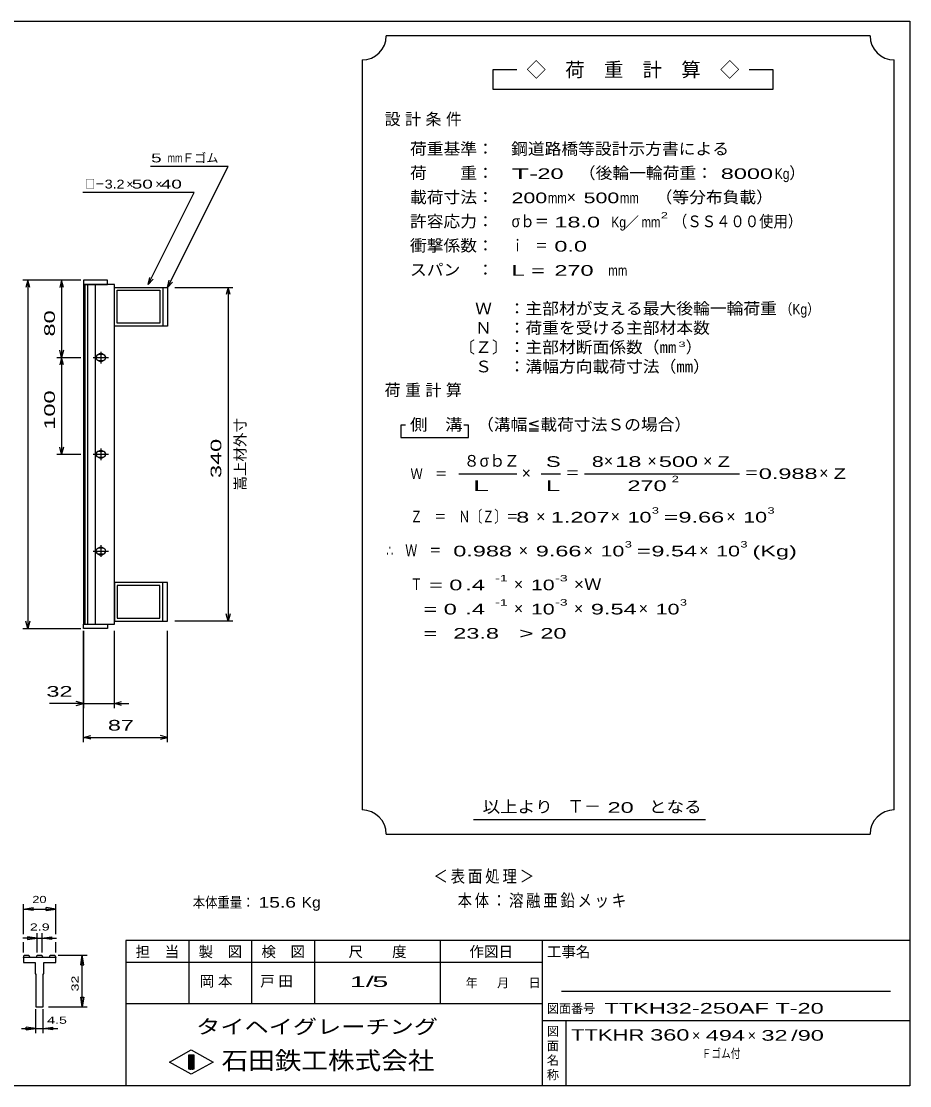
# Model space of a CAD drawing. Units: millimetres, scale not verified. Extents: x -910 to 866, y -641 to 527.
# Drawn here: x -53 to 866, y -573 to 527 of the extents above; entities that cross this region are included whole.
import ezdxf
from ezdxf.enums import TextEntityAlignment as Align

# ---------------------------------------------------------------- set-up
doc = ezdxf.new("R2010")
doc.units = ezdxf.units.MM
doc.header["$LTSCALE"] = 5
for name, color, linetype, lineweight in [('0_2', 150, 'Continuous', 25), ('16', 3, 'Continuous', 25), ('22', 2, 'Continuous', 25), ('32', 4, 'Continuous', 25)]:
    doc.layers.add(name, color=color, linetype=linetype, lineweight=lineweight)
doc.layers.add('49', color=2, linetype='Continuous')
doc.styles.add('ベクトル', font='')
doc.styles.get('ベクトル').set_extended_font_data('ベクトル')

msp = doc.modelspace()

# ---------------------------------------------------------------- linework, layer by layer
at = {"layer": '0_2'}
for p, q in [((-864.5, 526.75), (865.5, 526.75)), ((865.5, 526.75), (865.5, -573.25)), ((865.5, -423.25), (55.5, -423.25)), ((55.5, -423.25), (55.5, -573.25)), ((120.5, -423.25), (120.5, -488.25)), ((185.5, -488.25), (185.5, -423.25)), ((250.5, -423.25), (250.5, -488.25)), ((380.5, -488.25), (380.5, -423.25)), ((485.5, -423.25), (485.5, -573.25)), ((485.5, -445.75), (55.5, -445.75)), ((845.5, -475.75), (505.5, -475.75)), ((55.5, -488.25), (485.5, -488.25)), ((485.5, -505.75), (865.5, -505.75)), ((510.5, -573.25), (510.5, -505.75)), ((100.5, -548.75), (123, -536.25)), ((123, -536.25), (145.5, -548.75)), ((123, -561.25), (100.5, -548.75)), ((120.5, -541.25), (125.5, -541.25)), ((120.5, -556.25), (120.5, -541.25)), ((120.5, -541.25), (121.5, -541.25)), ((121.5, -541.25), (121.5, -556.25)), ((122.5, -556.25), (122.5, -541.25)), ((122.5, -541.25), (123.5, -541.25)), ((145.5, -548.75), (123, -561.25)), ((123.5, -541.25), (123.5, -556.25)), ((124.5, -556.25), (124.5, -541.25)), ((124.5, -541.25), (125.5, -541.25)), ((125.5, -541.25), (125.5, -556.25)), ((125.5, -541.25), (125.5, -556.25)), ((125.5, -556.25), (120.5, -556.25)), ((121.5, -556.25), (122.5, -556.25)), ((123.5, -556.25), (124.5, -556.25)), ((865.5, -573.25), (-864.5, -573.25))]:
    msp.add_line(p, q, dxfattribs=at)
at = {"layer": '16'}
for p, q in [((36.5, 259.25), (11.5, 259.25)), ((11.5, 259.25), (11.5, 254.75)), ((11.5, 254.75), (36.5, 254.75)), ((11.5, 254.75), (11.5, -96.25)), ((43.5, 254.75), (11.5, 254.75)), ((13, 254.75), (13, -96.25)), ((16, -96.25), (16, 254.75)), ((23.5, 254.75), (23.5, -96.25)), ((36.5, 254.75), (36.5, 259.25)), ((43.5, -96.25), (43.5, 254.75)), ((43.5, 251.75), (93.5, 251.75)), ((43.5, 211.75), (43.5, 251.75)), ((46.5, 248.75), (90.5, 248.75)), ((46.5, 214.75), (46.5, 248.75)), ((90.5, 248.75), (90.5, 214.75)), ((93.5, 251.75), (93.5, 211.75)), ((93.5, 251.75), (98.5, 251.75)), ((98.5, 251.75), (98.5, 211.75)), ((93.5, 211.75), (43.5, 211.75)), ((90.5, 214.75), (46.5, 214.75)), ((98.5, 211.75), (93.5, 211.75)), ((21.5, 179.25), (37.5, 179.25)), ((31.5, 182.25), (27.5, 182.25)), ((27.5, 176.25), (31.5, 176.25)), ((29.5, 185.25), (29.5, 173.25)), ((21.5, 79.25), (37.5, 79.25)), ((31.5, 82.25), (27.5, 82.25)), ((29.5, 85.25), (29.5, 73.25)), ((27.5, 76.25), (31.5, 76.25)), ((21.5, -20.75), (37.5, -20.75)), ((31.5, -17.75), (27.5, -17.75)), ((29.5, -14.75), (29.5, -26.75)), ((27.5, -23.75), (31.5, -23.75)), ((93.5, -53.25), (43.5, -53.25)), ((43.5, -53.25), (43.5, -93.25)), ((93.5, -93.25), (93.5, -53.25)), ((98.5, -53.25), (93.5, -53.25)), ((98.5, -93.25), (98.5, -53.25)), ((90.5, -56.25), (46.5, -56.25)), ((46.5, -56.25), (46.5, -90.25)), ((90.5, -90.25), (90.5, -56.25)), ((11.5, -96.25), (36.5, -96.25)), ((11.5, -100.75), (11.5, -96.25)), ((11.5, -96.25), (43.5, -96.25)), ((36.5, -96.25), (36.5, -100.75)), ((43.5, -93.25), (93.5, -93.25)), ((46.5, -90.25), (90.5, -90.25)), ((93.5, -93.25), (98.5, -93.25)), ((36.5, -100.75), (11.5, -100.75))]:
    msp.add_line(p, q, dxfattribs=at)
for centre, radius, start, end in [((27.5, 179.25), 3, 90, 270), ((29.5, 179.25), 4, 46.6, 133.4), ((29.5, 179.25), 4, 226.6, 313.4), ((31.5, 179.25), 3, 270, 90), ((27.5, 79.25), 3, 90, 270), ((29.5, 79.25), 4, 46.6, 133.4), ((31.5, 79.25), 3, 270, 90), ((29.5, 79.25), 4, 226.6, 313.4), ((27.5, -20.75), 3, 90, 270), ((29.5, -20.75), 4, 46.6, 133.4), ((31.5, -20.75), 3, 270, 90), ((29.5, -20.75), 4, 226.6, 313.4)]:
    msp.add_arc(centre, radius, start, end, dxfattribs=at)
at = {"layer": '22', "color": 4}
for p, q in [((824.5, 511.75), (324.5, 511.75)), ((299.5, 486.75), (299.5, -288.25)), ((849.5, -288.25), (849.5, 486.75)), ((459.5, 476.75), (434.5, 476.75)), ((434.5, 476.75), (434.5, 456.75)), ((724.5, 476.75), (699.5, 476.75)), ((724.5, 456.75), (724.5, 476.75)), ((434.5, 456.75), (724.5, 456.75)), ((161, 376.75), (81, 376.75)), ((98.5, 251.75), (161, 376.75)), ((126, 349.75), (11, 349.75)), ((78.5, 254.75), (126, 349.75)), ((9, 259.25), (-51, 259.25)), ((-46, 259.25), (-48, 251.75)), ((-44, 251.75), (-46, 259.25)), ((-46, 259.25), (-46, -100.75)), ((9, 259.25), (-16, 259.25)), ((-11, 259.25), (-13, 251.75)), ((-9, 251.75), (-11, 259.25)), ((-11, 259.25), (-11, 179.25)), ((78.5, 254.75), (80, 262.05)), ((78.5, 254.75), (83.5, 260.25)), ((98.5, 251.75), (100, 259.05)), ((98.5, 251.75), (103.5, 257.25)), ((106, 251.75), (166, 251.75)), ((161, 251.75), (159, 244.25)), ((163, 244.25), (161, 251.75)), ((161, 251.75), (161, -93.25)), ((-16, 179.25), (9, 179.25)), ((-11, 179.25), (-13, 186.75)), ((-11, 179.25), (-13, 171.75)), ((-9, 186.75), (-11, 179.25)), ((-9, 171.75), (-11, 179.25)), ((-11, 179.25), (-11, 79.25)), ((344.5, 109.25), (339.5, 109.25)), ((339.5, 109.25), (339.5, 96.75)), ((409.5, 109.25), (404.5, 109.25)), ((409.5, 96.75), (409.5, 109.25)), ((339.5, 96.75), (409.5, 96.75)), ((-16, 79.25), (9, 79.25)), ((-11, 79.25), (-13, 86.75)), ((-9, 86.75), (-11, 79.25)), ((399.5, 59.25), (459.5, 59.25)), ((484.5, 59.25), (504.5, 59.25)), ((529.5, 59.25), (689.5, 59.25)), ((161, -93.25), (159, -85.75)), ((163, -85.75), (161, -93.25)), ((-46, -100.75), (-48, -93.25)), ((-44, -93.25), (-46, -100.75)), ((166, -93.25), (106, -93.25)), ((-51, -100.75), (9, -100.75)), ((11.5, -103.25), (11.5, -183.25)), ((11.5, -218.25), (11.5, -103.25)), ((43.5, -183.25), (43.5, -103.25)), ((98.5, -218.25), (98.5, -103.25)), ((11.5, -178.25), (-23.5, -178.25)), ((11.5, -178.25), (4, -176.25)), ((4, -180.25), (11.5, -178.25)), ((11.5, -178.25), (43.5, -178.25)), ((43.5, -178.25), (51, -176.25)), ((51, -180.25), (43.5, -178.25)), ((43.5, -178.25), (58.5, -178.25)), ((11.5, -213.25), (19, -211.25)), ((19, -215.25), (11.5, -213.25)), ((11.5, -213.25), (98.5, -213.25)), ((98.5, -213.25), (91, -211.25)), ((91, -215.25), (98.5, -213.25)), ((414.5, -298.25), (654.5, -298.25)), ((324.5, -313.25), (824.5, -313.25))]:
    msp.add_line(p, q, dxfattribs=at)
for centre, start, end in [((299.5, 511.75), 270, 0), ((849.5, 511.75), 180, 270), ((299.5, -313.25), 0, 90), ((849.5, -313.25), 90, 180)]:
    msp.add_arc(centre, 25, start, end, dxfattribs=at)
at = {"layer": '32'}
for p, q in [((-50.5, -416.75), (-50.5, -385.75)), ((-50.5, -390.75), (-40.5, -389.25)), ((-40.5, -392.25), (-50.5, -390.75)), ((-50.5, -390.75), (-17.167, -390.75)), ((-40.5, -392.25), (-40.5, -389.25)), ((-17.167, -390.75), (-27.167, -389.25)), ((-27.167, -392.25), (-27.167, -389.25)), ((-27.167, -392.25), (-17.167, -390.75)), ((-17.167, -416.75), (-17.167, -385.75)), ((-36.25, -435.75), (-36.25, -415.75)), ((-31.417, -415.75), (-31.417, -435.75)), ((-36.25, -420.75), (-51.25, -420.75)), ((-50.5, -435.75), (-50.5, -424.75)), ((-36.25, -420.75), (-46.25, -419.25)), ((-46.25, -419.25), (-46.25, -422.25)), ((-46.25, -422.25), (-36.25, -420.75)), ((-36.25, -420.75), (-31.417, -420.75)), ((-31.417, -420.75), (-21.417, -419.25)), ((-21.417, -422.25), (-31.417, -420.75)), ((-31.417, -420.75), (-16.417, -420.75)), ((-21.417, -419.25), (-21.417, -422.25)), ((-17.167, -435.75), (-17.167, -424.75)), ((-50.5, -440.75), (-49.667, -438.25)), ((-49.667, -438.25), (-44.833, -438.25)), ((-44.833, -438.25), (-44, -440.75)), ((-37.083, -440.75), (-36.25, -438.25)), ((-36.25, -438.25), (-31.417, -438.25)), ((-31.417, -438.25), (-30.583, -440.75)), ((-23.667, -440.75), (-22.833, -438.25)), ((-22.833, -438.25), (-18, -438.25)), ((-18, -438.25), (-17.167, -440.75)), ((-14.667, -438.25), (15.333, -438.25)), ((8.833, -448.25), (10.333, -438.25)), ((11.833, -448.25), (10.333, -438.25)), ((10.333, -491.584), (10.333, -438.25)), ((-50.5, -440.75), (-50.5, -445.75)), ((-17.167, -440.75), (-50.5, -440.75)), ((-50.5, -445.75), (-38.417, -445.75)), ((-38.417, -445.75), (-38.417, -457.417)), ((-29.25, -457.417), (-29.25, -445.75)), ((-29.25, -445.75), (-17.167, -445.75)), ((-17.167, -445.75), (-17.167, -440.75)), ((8.833, -448.25), (11.833, -448.25)), ((-38.417, -457.417), (-37.583, -458.25)), ((-37.583, -458.25), (-37.583, -491.583)), ((-30.083, -458.25), (-29.25, -457.417)), ((-30.083, -491.583), (-30.083, -458.25)), ((10.333, -491.584), (8.833, -481.583)), ((8.833, -481.583), (11.833, -481.583)), ((11.833, -481.583), (10.333, -491.584)), ((-37.583, -491.583), (-30.083, -491.583)), ((-37.583, -519.083), (-37.583, -494.084)), ((-30.083, -519.083), (-30.083, -494.084)), ((-24.667, -491.584), (15.333, -491.584)), ((-52.583, -514.083), (-37.583, -514.083)), ((-37.583, -514.083), (-47.583, -512.583)), ((-47.583, -515.583), (-47.583, -512.583)), ((-47.583, -515.583), (-37.583, -514.083)), ((-37.583, -514.083), (-30.083, -514.083)), ((-30.083, -514.083), (-20.083, -512.583)), ((-20.083, -515.583), (-30.083, -514.083)), ((-30.083, -514.083), (-15.083, -514.083)), ((-20.083, -515.583), (-20.083, -512.583))]:
    msp.add_line(p, q, dxfattribs=at)

# ---------------------------------------------------------------- texts
at = {"layer": '0_2', "style": 'ベクトル'}
for s, height, p in [('担\u3000当', 11, (65.5, -434.75)), ('製\u3000図', 11, (130.5, -434.75)), ('検\u3000図', 11, (195.5, -434.75)), ('尺\u3000\u3000度', 11, (285.5, -434.75)), ('作図日', 11, (410.5, -434.75)), ('工事名', 11, (490.5, -434.75)), ('年', 9.164, (406.5, -467)), ('月', 9.164, (439, -467)), ('日', 9.164, (471.5, -467)), ('図面番号', 9.164, (490.5, -493.5)), ('図', 9.164, (490.5, -517)), ('面', 9.164, (490.5, -532)), ('名', 9.164, (490.5, -547)), ('称', 9.164, (490.5, -562))]:
    msp.add_text(s, height=height, dxfattribs=at).set_placement(p, align=Align.MIDDLE_LEFT)
at = {"layer": '0_2', "color": 222, "style": 'ベクトル'}
for s, height, width, p in [('タイヘイグレーチング', 14.66, 1.25, (128, -512.25)), ('石田鉄工株式会社', 18.33, 1.1, (154.25, -547.25))]:
    msp.add_text(s, height=height, dxfattribs=dict(at, width=width)).set_placement(p, align=Align.MIDDLE_LEFT)
at = {"layer": '22', "style": 'ベクトル'}
for s, height, p in [('◇\u3000荷\u3000重\u3000計\u3000算\u3000◇', 14.66, (469.5, 476.75)), ('Ｆゴム', 9.164, (113.5, 385.5)), ('）', 12.1, (741, 370)), ('×', 9.164, (56, 358.5)), ('×', 9.164, (86, 358.5)), ('×', 12.1, (511, 345)), ('／', 11, (570.75, 319.25)), ('）', 12.1, (634, 190)), ('８', 12.1, (404.5, 72.5)), ('σｂ', 12.1, (421, 72.5)), ('Ｚ', 12.1, (446, 72.5)), ('×', 12.1, (549.5, 72.5)), ('×', 12.1, (594.5, 72.5)), ('×', 12.1, (652, 72.5)), ('×', 12.1, (464.5, 60)), ('×', 12.1, (772, 60)), ('×', 12.1, (479.5, 15)), ('×', 12.1, (556.5, 15)), ('×', 12.1, (676, 15)), ('×', 12.1, (461.5, -20)), ('×', 12.1, (528.5, -20)), ('×', 12.1, (648, -20)), ('×', 12.1, (456.5, -55)), ('×', 12.1, (456.5, -80)), ('×', 12.1, (518.5, -80)), ('×', 12.1, (585.5, -80)), ('Ｔ－', 12.83, (511.5, -284.5))]:
    msp.add_text(s, height=height, dxfattribs=at).set_placement(p, align=Align.MIDDLE_LEFT)
for s, height, width, p in [('荷重基準：\u3000', 12.1, 1.05, (349, 395)), ('鋼道路橋等設計示方書による', 12.1, 1.05, (453.5, 395)), (' 5 ', 9.164, 1.6, (76, 385.5)), ('mm', 9.164, 0.75, (98.5, 385.5)), ('荷\u3000\u3000重：\u3000', 12.1, 1.05, (349, 370)), ('T-', 11, 2, (454, 369.25)), (' 20 ', 11, 1.65, (474, 369.25)), ('（後輪一輪荷重：', 12.1, 1.05, (523.5, 370)), (' 8000', 11, 1.65, (663.5, 369.25)), ('Kg', 11, 0.85, (726, 369.25)), ('□－', 9.164, 0.8, (13.5, 358.5)), ('3.2', 9.164, 1.2, (33.5, 358.5)), (' 50 ', 9.164, 1.6, (56, 358.5)), (' 40 ', 9.164, 1.6, (86, 358.5)), ('載荷寸法：\u3000', 12.1, 1.05, (349, 345)), ('\u3000（等分布負載）', 12.1, 1.05, (585.5, 345)), ('200', 11, 1.5, (454, 344.25)), ('mm', 11, 0.8, (491.5, 344.25)), ('500', 11, 1.5, (528.5, 344.25)), ('mm', 11, 0.8, (566, 344.25)), ('許容応力：\u3000', 12.1, 1.05, (349, 320)), ('σｂ＝', 12.1, 0.9, (454, 320)), (' 18.0', 11, 1.65, (491.5, 319.25)), ('Kg', 11, 0.85, (557, 319.25)), ('mm', 11, 0.8, (588.25, 319.25)), ('2', 6.598, 1.5, (608.25, 326.25)), ('（ＳＳ４００使用）', 12.1, 0.9, (620.75, 320)), ('衝撃係数：\u3000', 12.1, 1.05, (349, 295)), ('ｉ\u3000＝', 12.1, 0.75, (454, 295)), (' 0.0', 11, 1.65, (491.5, 294.25)), ('スパン\u3000：\u3000', 12.1, 1.05, (349, 270)), ('L =', 11, 1.65, (454, 269.25)), (' 270 ', 11, 1.65, (491.5, 269.25)), ('mm', 11, 0.8, (554, 269.25)), ('\u3000Ｗ\u3000：主部材が支える最大後輪一輪荷重', 12.1, 1.05, (399, 230)), ('（Kg）', 11, 0.85, (731.5, 229.25)), ('\u3000Ｎ\u3000：荷重を受ける主部材本数', 12.1, 1.05, (399, 210)), ('〔Ｚ〕：主部材断面係数（㎜', 12.1, 1.05, (399, 190)), ('3', 5.499, 1.8, (626.5, 193)), ('\u3000Ｓ\u3000：溝幅方向載荷寸法（㎜）', 12.1, 1.05, (399, 170)), ('側\u3000溝', 12.1, 1.1, (349, 110)), ('\u3000（溝幅≦載荷寸法Ｓの場合）', 12.1, 1.05, (401, 110)), ('S', 11, 1.55, (489.5, 71.75)), ('8', 11, 1.5, (537, 71.75)), (' 18 ', 11, 1.65, (554.5, 71.75)), (' 500 ', 11, 1.65, (599.5, 71.75)), ('Z', 11, 1.4, (667, 71.75)), ('Ｗ\u3000＝', 11, 0.85, (349.5, 59.25)), ('＝', 12.1, 0.9, (509.5, 60)), ('2', 6.598, 1.5, (619.5, 53.75)), ('＝', 12.1, 0.9, (694.5, 60)), ('0.988', 11, 1.65, (709.5, 59.25)), ('Z', 11, 1.4, (787, 59.25)), ('L', 11, 1.8, (489.5, 46.75)), (' 270 ', 11, 1.65, (567, 46.75)), ('Ｚ\u3000＝\u3000Ｎ〔Ｚ〕＝', 12.1, 0.75, (349.5, 15)), ('3', 6.598, 1.5, (599, 21.25)), ('3', 6.598, 1.5, (718.5, 21.25)), (' 8 ', 11, 1.65, (452, 14.25)), ('1.207', 11, 1.65, (494.5, 14.25)), ('10', 11, 1.5, (574, 14.25)), ('=', 11, 1.7, (611.5, 14.25)), ('9.66', 11, 1.65, (626.5, 14.25)), ('10', 11, 1.5, (693.5, 14.25)), ('3', 6.598, 1.5, (571, -13.75)), ('3', 6.598, 1.5, (690.5, -13.75)), ('∴\u3000Ｗ\u3000＝', 12.1, 0.75, (324.5, -20)), (' 0.988', 11, 1.65, (387, -20.75)), ('9.66', 11, 1.65, (479, -20.75)), ('10', 11, 1.5, (546, -20.75)), ('=', 11, 1.7, (583.5, -20.75)), ('9.54', 11, 1.65, (598.5, -20.75)), ('10', 11, 1.5, (665.5, -20.75)), ('(Kg)', 11, 1.65, (703, -20.75)), ('Ｔ', 12.1, 0.75, (349.5, -55)), (' = 0', 11, 1.65, (362, -55.75)), (' .4 ', 11, 1.65, (399.5, -55.75)), ('-1', 6.598, 1.65, (437, -48.75)), ('10', 11, 1.5, (474, -55.75)), ('-3', 6.598, 1.65, (499, -48.75)), ('×Ｗ', 12.1, 1.1, (518.5, -55)), ('  = 0', 11, 1.65, (349.5, -80.75)), (' .4 ', 11, 1.65, (399.5, -80.75)), ('-1', 6.598, 1.65, (437, -73.75)), ('10', 11, 1.5, (474, -80.75)), ('-3', 6.598, 1.65, (499, -73.75)), ('9.54', 11, 1.65, (536, -80.75)), ('10', 11, 1.5, (603, -80.75)), ('3', 6.598, 1.5, (628, -73.75)), ('  =', 11, 1.65, (349.5, -105.75)), (' 23.8', 11, 1.65, (387, -105.75)), ('>', 11, 1.7, (462, -105.75)), (' 20 ', 11, 1.65, (477, -105.75)), (' 32 ', 11, 1.65, (-33.5, -165.75)), (' 87 ', 11, 1.65, (30, -200.75)), ('以上より\u3000', 12.1, 1.1, (424, -285)), (' 20 ', 11, 1.65, (546.5, -285.75)), ('となる', 12.1, 1.1, (596, -285)), ('本体重量：', 11, 0.85, (124.5, -383.75)), (' 15.6', 11, 1.35, (187, -383.75)), ('Kg', 11, 1.1, (237, -383.75))]:
    msp.add_text(s, height=height, dxfattribs=dict(at, width=width)).set_placement(p, align=Align.MIDDLE_LEFT)
at = {"layer": '22', "style": 'ベクトル', "width": 1.65}
for s, p in [(' 80 ', (-23.5, 194.25)), (' 100 ', (-23.5, 98)), (' 340', (148.5, 48))]:
    msp.add_text(s, height=11, rotation=90, dxfattribs=at).set_placement(p, align=Align.MIDDLE_LEFT)
at = {"layer": '22', "style": 'ベクトル'}
msp.add_text('嵩上材外寸', height=11, rotation=90, dxfattribs=at).set_placement((173.5, 41.75), align=Align.MIDDLE_LEFT)
at = {"layer": '22', "attachment_point": 4, "style": 'ベクトル'}
for s, insert, char_height in [('\\T1.28;設計条件', (322.75, 425), 12.1), ('\\T1.28;荷重計算', (322.75, 145), 12.1), ('\\T1.5;\\W2;\\~L\\~', (402, 46.75), 11), ('\\T1.2;\\W0.85;＜表面処理＞', (373.25, -357.5), 12.83), ('\\T1.19;\\W0.85;本体：溶融亜鉛メッキ', (398.25, -382.5), 12.83)]:
    msp.add_mtext(s, dxfattribs=dict(at, insert=insert, char_height=char_height))
at = {"layer": '32', "color": 2, "style": 'ベクトル'}
for s, width, p in [('20', 1.35, (-41.333, -380.75)), ('2.9', 1.5, (-43.833, -409.25)), (' 4.5 ', 1.5, (-30.083, -505.584))]:
    msp.add_text(s, height=7.331, dxfattribs=dict(at, width=width)).set_placement(p, align=Align.MIDDLE_LEFT)
at = {"layer": '32', "color": 2, "style": 'ベクトル', "width": 1.5}
msp.add_text(' 32 ', height=7.331, rotation=90, dxfattribs=at).set_placement((2.833, -479.917), align=Align.MIDDLE_LEFT)
at = {"layer": '49', "style": 'ベクトル'}
for s, height, width, p in [('1/', 11, 2, (287, -465.75)), (' 5 ', 11, 2, (302, -465.75)), ('TTKH32-250AF T-20           ', 11, 1.65, (550, -493.25)), ('TTKHR', 11.73, 1.45, (515.5, -520.75)), (' 360 ', 11.73, 1.55, (590.5, -520.75)), (' 494 ', 11, 1.65, (648, -521.25)), (' 32 ', 11, 1.65, (705.5, -521.25)), ('/', 11, 1.65, (743, -521.25)), (' 90 ', 11, 1.65, (743, -521.25)), ('Ｆゴム付', 9.164, 0.8, (650.5, -540))]:
    msp.add_text(s, height=height, dxfattribs=dict(at, width=width)).set_placement(p, align=Align.MIDDLE_LEFT)
for p in [(640.5, -521.25), (698, -521.25)]:
    msp.add_text('×', height=11, dxfattribs=at).set_placement(p, align=Align.MIDDLE_LEFT)
at = {"layer": '49', "char_height": 11, "attachment_point": 4, "style": 'ベクトル'}
for s, insert in [('\\T1.25;岡本\u3000', (131.75, -465.75)), ('\\T1.25;戸田\u3000', (194.25, -465.75))]:
    msp.add_mtext(s, dxfattribs=dict(at, insert=insert))

doc.saveas('drawing.dxf')
